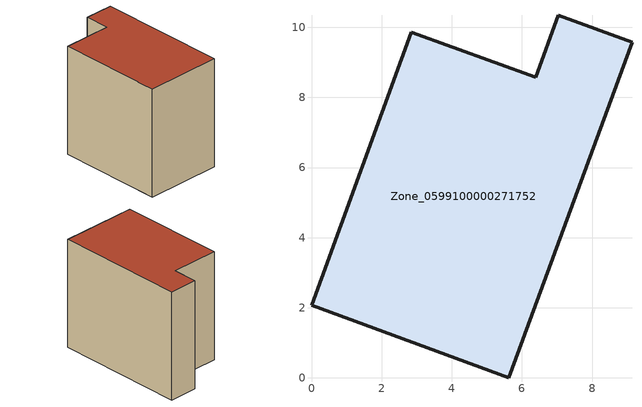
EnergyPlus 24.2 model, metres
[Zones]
Zone_0599100000271752
 floor ground (C_G): 5.63,0 0,2.07 2.85,9.86 6.39,8.57 7.04,10.35 9.14,9.58 z3.27
 wall outside (C_F): 7.04,10.35 6.39,8.57 2.85,9.86 0,2.07 5.63,0 9.14,9.58 7.04,10.35 z3.27:11.84
 roof outside (C_R): 5.63,0 9.14,9.58 7.04,10.35 6.39,8.57 2.85,9.86 0,2.07 z11.84
[BUILDING]
Pand.0599100000271752: North Axis=0; Terrain=City; Loads Convergence Tolerance Value=0.04; Temperature Convergence Tolerance Value=0.4; Solar Distribution=FullExterior; Maximum Number of Warmup Days=25; Minimum Number of Warmup Days=1
[Site:Location]
Rotterdam.The.Hague.AP_ZH_NLD Design_Conditions: Latitude=51.96; Longitude=4.45; Time Zone=1; Elevation=-4.5
[SITE:GROUNDTEMPERATURE:BUILDINGSURFACE]
18, 18, 18, 18, 18, 18, 18, 18, 18, 18, 18, 18
[MATERIAL] Thermal Absorptance=0.9; Solar Absorptance=0.7; Visible Absorptance=0.7
Name | Roughness | Thickness | Conductivity | Density | Specific Heat
G.TI.1946-1964 | MediumSmooth | 0.15 | 1 | 540 | 1210
F.TI.1946-1964 | Rough | 0.3 | 0.857143 | 1920 | 840
R.TI.1946-1964 | MediumRough | 0.2 | 0.277778 | 1500 | 1000
[CONSTRUCTION]
C_G: G.TI.1946-1964
C_F: F.TI.1946-1964
C_R: R.TI.1946-1964
[ZONE]
Zone_0599100000271752: Type=1; Multiplier=1; Ceiling Height=Autocalculate; Volume=Autocalculate; Floor Area=autocalculate; Part of Total Floor Area=Yes
[ZONEINFILTRATION:DESIGNFLOWRATE]
Infil_Zone_0599100000271752: Zone or ZoneList or Space or SpaceList=Zone_0599100000271752; Schedule=AlwaysOn; Design Flow Rate Calculation Method=Flow/Area; Flow Rate per Floor Area=0.003; Constant Term Coefficient=1; Temperature Term Coefficient=0; Velocity Term Coefficient=0; Velocity Squared Term Coefficient=0
[HVACTEMPLATE:ZONE:IDEALLOADSAIRSYSTEM]
Zone_0599100000271752: Maximum Heating Supply Air Temperature=50; Minimum Cooling Supply Air Temperature=13; Maximum Heating Supply Air Humidity Ratio=0.0156; Minimum Cooling Supply Air Humidity Ratio=0.0077; Heating Limit=NoLimit; Cooling Limit=NoLimit; Dehumidification Control Type=ConstantSensibleHeatRatio; Cooling Sensible Heat Ratio=0.7; Dehumidification Setpoint=60; Humidification Control Type=None; Humidification Setpoint=30; Outdoor Air Method=None; Outdoor Air Flow Rate per Person=0.00944; Outdoor Air Flow Rate per Zone Floor Area=0; Outdoor Air Flow Rate per Zone=0; Demand Controlled Ventilation Type=None; Outdoor Air Economizer Type=NoEconomizer; Heat Recovery Type=None; Sensible Heat Recovery Effectiveness=0.7; Latent Heat Recovery Effectiveness=0.65
[ZONECONTROL:THERMOSTAT]
ThermostatControl_Zone_0599100000271752: Zone or ZoneList=Zone_0599100000271752; Control Type Schedule=DualSetpointControlType; Control 1=Thermostat_Zone_0599100000271752; Temperature Difference Between Cutout And Setpoint=0
[THERMOSTATSETPOINT:DUALSETPOINT]
Thermostat_Zone_0599100000271752: Heating Setpoint Temperature Schedule=HeatingSetpoint_Zone_0599100000271752; Cooling Setpoint Temperature Schedule=CoolingSetpoint_Zone_0599100000271752
[SCHEDULE:COMPACT]
HeatingSetpoint_Zone_0599100000271752: Through: 12/31, For: AllDays, Until: 24:00, 21
CoolingSetpoint_Zone_0599100000271752: Through: 12/31, For: AllDays, Until: 24:00, 24
DualSetpointControlType: Through: 12/31, For: AllDays, Until: 24:00, 4
AlwaysOn: Through: 12/31, For: AllDays, Until: 24:00, 1
